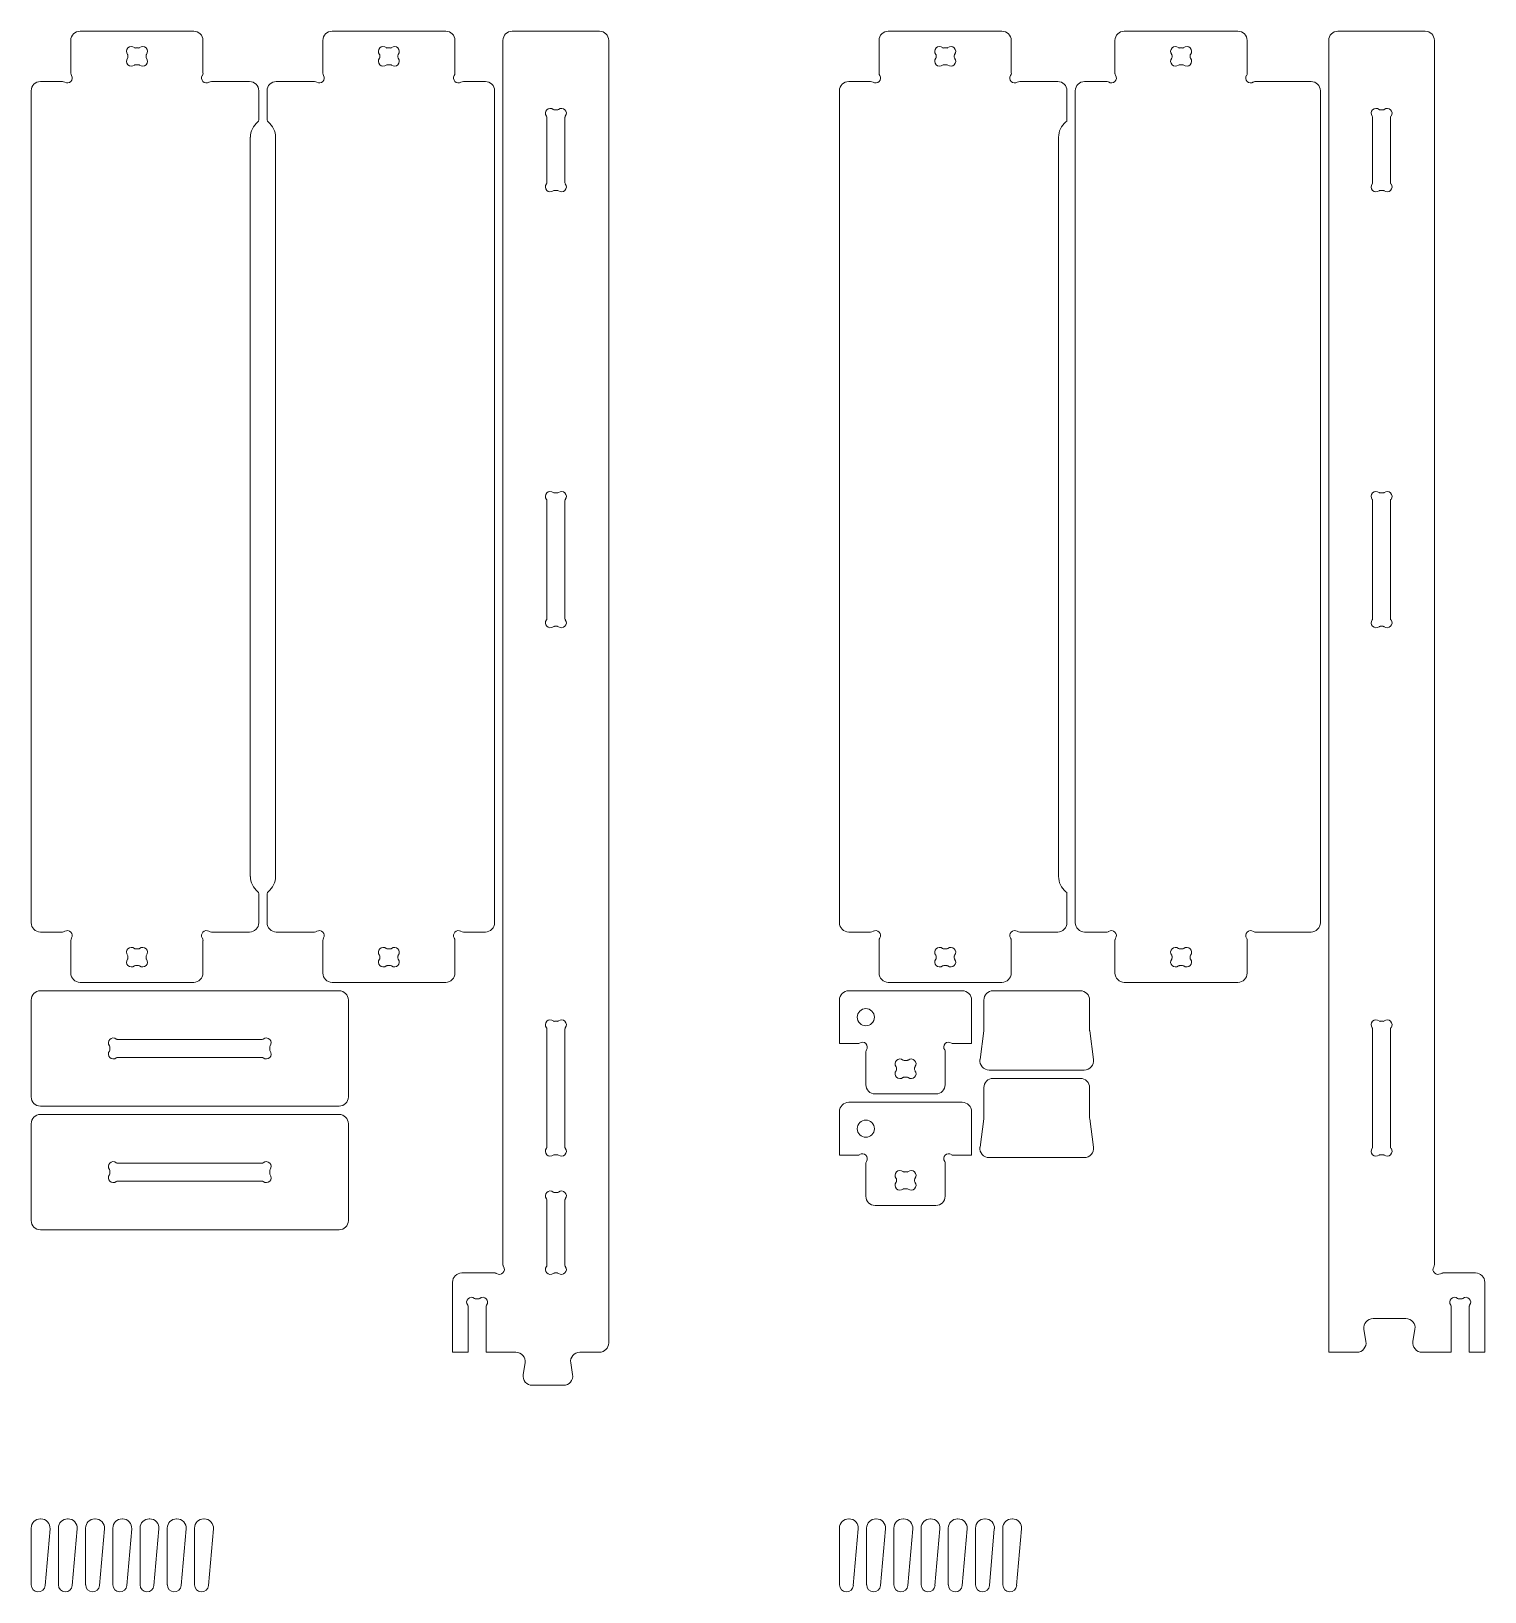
# Model space of a CAD drawing. Header units: millimetres. Extents: x 22 to 2423, y 21 to 1203.
# Drawn here: x 22 to 1122, y 21 to 1203 of the extents above; entities that cross this region are included whole.
import ezdxf

# ---------------------------------------------------------------- set-up
doc = ezdxf.new("R2010")
doc.units = ezdxf.units.MM

msp = doc.modelspace()

# ---------------------------------------------------------------- linework, layer by layer
at = {"color": 7, "linetype": 'Continuous', "lineweight": 15}
for p, q in [((51.7, 1195.6), (51.7, 1170.9)), ((144.7, 1202.6), (58.7, 1202.6)), ((151.7, 1170.9), (151.7, 1195.6)), ((242.4, 1170.9), (242.4, 1195.6)), ((249.4, 1202.6), (335.4, 1202.6)), ((342.4, 1195.6), (342.4, 1170.9)), ((378.7, 268.4), (378.7, 1195.6)), ((451.7, 1202.6), (385.7, 1202.6)), ((458.7, 209.6), (458.7, 1195.6)), ((663.3, 1195.6), (663.3, 1170.9)), ((756.3, 1202.6), (670.3, 1202.6)), ((763.3, 1170.9), (763.3, 1195.6)), ((841.8, 1170.3), (841.8, 1195.6)), ((848.8, 1202.6), (934.8, 1202.6)), ((941.8, 1195.6), (941.8, 1170.3)), ((1003.5, 202.6), (1003.5, 1195.6)), ((1010.5, 1202.6), (1076.5, 1202.6)), ((1083.5, 269), (1083.5, 1195.6)), ((94.9, 1184.2), (94.9, 1182.8)), ((102.9, 1189.9), (100.6, 1189.9)), ((108.6, 1182.8), (108.6, 1184.2)), ((285.5, 1182.8), (285.5, 1184.2)), ((291.2, 1189.9), (293.6, 1189.9)), ((299.2, 1184.2), (299.2, 1182.8)), ((706.5, 1184.2), (706.5, 1182.8)), ((714.5, 1189.9), (712.2, 1189.9)), ((720.2, 1182.8), (720.2, 1184.2)), ((885, 1182.8), (885, 1184.2)), ((890.7, 1189.9), (893, 1189.9)), ((898.7, 1184.2), (898.7, 1182.8)), ((100.6, 1177.2), (102.9, 1177.2)), ((293.6, 1177.2), (291.2, 1177.2)), ((712.2, 1177.2), (714.5, 1177.2)), ((893, 1177.2), (890.7, 1177.2)), ((45.3, 1164.5), (28.7, 1164.5)), ((186.9, 1164.5), (158.2, 1164.5)), ((207.2, 1164.5), (236, 1164.5)), ((348.8, 1164.5), (365.4, 1164.5)), ((656.9, 1164.5), (640.3, 1164.5)), ((798.5, 1164.5), (769.8, 1164.5)), ((818.8, 1164.5), (836, 1164.5)), ((947.7, 1164.5), (990.2, 1164.5)), ((21.7, 1157.5), (21.7, 527.7)), ((193.9, 1135.4), (193.9, 1157.5)), ((200.2, 1135.4), (200.2, 1157.5)), ((372.4, 527.7), (372.4, 1157.5)), ((633.3, 1157.5), (633.3, 527.7)), ((805.5, 1135.4), (805.5, 1157.5)), ((811.8, 1157.5), (811.8, 527.7)), ((997.2, 527.7), (997.2, 1157.5)), ((411.9, 1087.7), (411.9, 1137.4)), ((417.6, 1143.1), (419.9, 1143.1)), ((425.6, 1137.4), (425.6, 1087.7)), ((1036.7, 1137.4), (1036.7, 1087.7)), ((1044.7, 1143.1), (1042.4, 1143.1)), ((1050.4, 1087.7), (1050.4, 1137.4)), ((187.5, 562.8), (187.5, 1122.3)), ((206.6, 1122.3), (206.6, 562.8)), ((799.1, 562.8), (799.1, 1122.3)), ((419.9, 1082.1), (417.6, 1082.1)), ((1042.4, 1082.1), (1044.7, 1082.1)), ((417.6, 853.1), (419.9, 853.1)), ((1044.7, 853.1), (1042.4, 853.1)), ((411.9, 757.7), (411.9, 847.4)), ((425.6, 847.4), (425.6, 757.7)), ((1036.7, 847.4), (1036.7, 757.7)), ((1050.4, 757.7), (1050.4, 847.4)), ((419.9, 752.1), (417.6, 752.1)), ((1042.4, 752.1), (1044.7, 752.1)), ((193.9, 549.7), (193.9, 527.7)), ((200.2, 549.7), (200.2, 527.7)), ((805.5, 549.7), (805.5, 527.7)), ((45.3, 520.7), (28.7, 520.7)), ((186.9, 520.7), (158.2, 520.7)), ((207.2, 520.7), (236, 520.7)), ((348.8, 520.7), (365.4, 520.7)), ((656.9, 520.7), (640.3, 520.7)), ((798.5, 520.7), (769.8, 520.7)), ((818.8, 520.7), (836, 520.7)), ((947.7, 520.7), (990.2, 520.7)), ((51.7, 489.6), (51.7, 514.2)), ((100.6, 508), (102.9, 508)), ((151.7, 514.2), (151.7, 489.6)), ((242.4, 514.2), (242.4, 489.6)), ((293.6, 508), (291.2, 508)), ((342.4, 489.6), (342.4, 514.2)), ((663.3, 489.6), (663.3, 514.2)), ((712.2, 508), (714.5, 508)), ((763.3, 514.2), (763.3, 489.6)), ((841.8, 514.8), (841.8, 489.6)), ((893, 508), (890.7, 508)), ((941.8, 489.6), (941.8, 514.8)), ((94.9, 500.9), (94.9, 502.3)), ((108.6, 502.3), (108.6, 500.9)), ((285.5, 502.3), (285.5, 500.9)), ((299.2, 500.9), (299.2, 502.3)), ((706.5, 500.9), (706.5, 502.3)), ((720.2, 502.3), (720.2, 500.9)), ((885, 502.3), (885, 500.9)), ((898.7, 500.9), (898.7, 502.3)), ((102.9, 495.3), (100.6, 495.3)), ((291.2, 495.3), (293.6, 495.3)), ((714.5, 495.3), (712.2, 495.3)), ((890.7, 495.3), (893, 495.3)), ((254.7, 476.2), (28.7, 476.2)), ((144.7, 482.6), (58.7, 482.6)), ((249.4, 482.6), (335.4, 482.6)), ((726.3, 476.2), (640.3, 476.2)), ((756.3, 482.6), (670.3, 482.6)), ((815.6, 476.2), (749.6, 476.2)), ((848.8, 482.6), (934.8, 482.6)), ((21.7, 469.2), (21.7, 395.9)), ((261.7, 395.9), (261.7, 469.2)), ((633.3, 469.2), (633.3, 436.2)), ((733.3, 436.2), (733.3, 469.2)), ((742.6, 469.2), (742.6, 446.7)), ((822.6, 469.2), (822.6, 446.7)), ((417.6, 453.1), (419.9, 453.1)), ((1044.7, 453.1), (1042.4, 453.1)), ((196.6, 439.4), (86.9, 439.4)), ((411.9, 357.7), (411.9, 447.4)), ((425.6, 447.4), (425.6, 357.7)), ((742.6, 445.8), (739.7, 424.1)), ((822.7, 445.8), (825.6, 424.1)), ((1036.7, 447.4), (1036.7, 357.7)), ((1050.4, 357.7), (1050.4, 447.4)), ((81.2, 433.7), (81.2, 431.4)), ((86.9, 425.7), (196.6, 425.7)), ((202.2, 431.4), (202.2, 433.7)), ((633.3, 436.2), (647.5, 436.2)), ((653.3, 430.3), (653.3, 405.1)), ((713.3, 405.1), (713.3, 430.3)), ((719.2, 436.2), (733.3, 436.2)), ((676.5, 417.8), (676.5, 416.5)), ((684.5, 423.5), (682.2, 423.5)), ((690.2, 416.5), (690.2, 417.8)), ((746.6, 416.2), (818.6, 416.2)), ((682.2, 410.8), (684.5, 410.8)), ((742.6, 402.9), (742.6, 380.3)), ((815.6, 409.9), (749.6, 409.9)), ((822.6, 402.9), (822.6, 380.3)), ((726.3, 391.8), (640.3, 391.8)), ((660.3, 398.1), (706.3, 398.1)), ((28.7, 388.9), (254.7, 388.9)), ((254.7, 382.6), (28.7, 382.6)), ((633.3, 384.8), (633.3, 351.8)), ((733.3, 351.8), (733.3, 384.8)), ((742.6, 379.4), (739.7, 357.8)), ((822.7, 379.4), (825.6, 357.8)), ((21.7, 375.6), (21.7, 302.3)), ((261.7, 302.3), (261.7, 375.6)), ((196.6, 345.8), (86.9, 345.8)), ((419.9, 352.1), (417.6, 352.1)), ((633.3, 351.8), (647.5, 351.8)), ((653.3, 345.9), (653.3, 320.7)), ((713.3, 320.7), (713.3, 345.9)), ((719.2, 351.8), (733.3, 351.8)), ((746.6, 349.9), (818.6, 349.9)), ((1042.4, 352.1), (1044.7, 352.1)), ((81.2, 340.1), (81.2, 337.7)), ((86.9, 332.1), (196.6, 332.1)), ((202.2, 337.7), (202.2, 340.1)), ((676.5, 333.4), (676.5, 332)), ((684.5, 339.1), (682.2, 339.1)), ((690.2, 332), (690.2, 333.4)), ((417.6, 323.6), (419.9, 323.6)), ((682.2, 326.4), (684.5, 326.4)), ((411.9, 268.2), (411.9, 317.9)), ((425.6, 317.9), (425.6, 268.2)), ((660.3, 313.7), (706.3, 313.7)), ((28.7, 295.3), (254.7, 295.3)), ((372.9, 262.6), (347.6, 262.6)), ((419.9, 262.6), (417.6, 262.6)), ((1090, 262.6), (1114.6, 262.6)), ((340.6, 255.6), (340.6, 202.6)), ((1121.6, 255.6), (1121.6, 202.6)), ((352.3, 202.6), (352.3, 237.4)), ((358, 243.1), (360.4, 243.1)), ((366, 237.4), (366, 202.6)), ((1096.2, 237.4), (1096.2, 202.6)), ((1104.2, 243.1), (1101.9, 243.1)), ((1109.9, 202.6), (1109.9, 237.4)), ((1037.1, 228.1), (1061.9, 228.1)), ((1031.7, 210.7), (1030.2, 220)), ((1067.3, 210.7), (1068.8, 220)), ((352.3, 202.6), (340.6, 202.6)), ((388.5, 202.6), (366, 202.6)), ((451.7, 202.6), (436.9, 202.6)), ((1003.5, 202.6), (1024.8, 202.6)), ((1074.2, 202.6), (1096.2, 202.6)), ((1109.9, 202.6), (1121.6, 202.6)), ((395.4, 194.5), (394, 185.7)), ((430, 194.5), (431.4, 185.7)), ((424.5, 177.6), (400.9, 177.6)), ((29, 76.5), (28.7, 76.5)), ((49.6, 76.5), (49.3, 76.5)), ((70.2, 76.5), (69.9, 76.5)), ((90.8, 76.5), (90.5, 76.5)), ((111.4, 76.5), (111.1, 76.5)), ((132, 76.5), (131.7, 76.5)), ((152.6, 76.5), (152.3, 76.5)), ((640.6, 76.5), (640.3, 76.5)), ((661.2, 76.5), (660.9, 76.5)), ((681.8, 76.5), (681.5, 76.5)), ((702.4, 76.5), (702.1, 76.5)), ((723, 76.5), (722.7, 76.5)), ((743.6, 76.5), (743.3, 76.5)), ((764.2, 76.5), (763.9, 76.5)), ((21.7, 69.5), (21.7, 26.5)), ((32.2, 26.1), (36, 68.9)), ((42.3, 69.5), (42.3, 26.5)), ((52.8, 26.1), (56.6, 68.9)), ((62.9, 69.5), (62.9, 26.5)), ((73.4, 26.1), (77.2, 68.9)), ((83.5, 69.5), (83.5, 26.5)), ((94, 26.1), (97.8, 68.9)), ((104.1, 69.5), (104.1, 26.5)), ((114.6, 26.1), (118.4, 68.9)), ((124.7, 69.5), (124.7, 26.5)), ((135.2, 26.1), (139, 68.9)), ((145.3, 69.5), (145.3, 26.5)), ((155.8, 26.1), (159.6, 68.9)), ((633.3, 69.5), (633.3, 26.5)), ((643.8, 26.1), (647.6, 68.9)), ((653.9, 69.5), (653.9, 26.5)), ((664.4, 26.1), (668.2, 68.9)), ((674.5, 69.5), (674.5, 26.5)), ((685, 26.1), (688.8, 68.9)), ((695.1, 69.5), (695.1, 26.5)), ((705.6, 26.1), (709.4, 68.9)), ((715.7, 69.5), (715.7, 26.5)), ((726.2, 26.1), (729.9, 68.9)), ((736.3, 69.5), (736.3, 26.5)), ((746.8, 26.1), (750.5, 68.9)), ((756.9, 69.5), (756.9, 26.5)), ((767.4, 26.1), (771.1, 68.9))]:
    msp.add_line(p, q, dxfattribs=at)
for centre in [(653.3, 456.2), (653.3, 371.8)]:
    msp.add_circle(centre, 6.5, dxfattribs=at)
for centre, radius, start, end in [((58.7, 1195.6), 7, 90, 180), ((144.7, 1195.6), 7, 0, 90), ((249.4, 1195.6), 7, 90, 180), ((335.4, 1195.6), 7, 0, 90), ((385.7, 1195.6), 7, 90, 180), ((451.7, 1195.6), 7, 0, 90), ((670.3, 1195.6), 7, 90, 180), ((756.3, 1195.6), 7, 0, 90), ((848.8, 1195.6), 7, 90, 180), ((934.8, 1195.6), 7, 0, 90), ((1010.5, 1195.6), 7, 90, 180), ((1076.5, 1195.6), 7, 0, 90), ((97.5, 1187.3), 3.68, 51.4743, 218.5257), ((97.5, 1179.8), 3.68, 141.4743, 308.5257), ((93.6, 1184.2), 1.27, 0, 38.5257), ((93.6, 1182.8), 1.27, 321.4743, 0), ((100.6, 1191.1), 1.27, 231.4743, 270), ((102.9, 1191.1), 1.27, 270, 308.5257), ((106, 1187.3), 3.68, 321.4743, 128.5257), ((106, 1179.8), 3.68, 231.4743, 38.5257), ((109.9, 1184.2), 1.27, 141.4743, 180), ((109.9, 1182.8), 1.27, 180, 218.5257), ((288.1, 1187.3), 3.68, 51.4743, 218.5257), ((288.1, 1179.8), 3.68, 141.4743, 308.5257), ((284.3, 1184.2), 1.27, 0, 38.5257), ((284.3, 1182.8), 1.27, 321.4743, 0), ((291.2, 1191.1), 1.27, 231.4743, 270), ((293.6, 1191.1), 1.27, 270, 308.5257), ((296.6, 1187.3), 3.68, 321.4743, 128.5257), ((296.6, 1179.8), 3.68, 231.4743, 38.5257), ((300.5, 1184.2), 1.27, 141.4743, 180), ((300.5, 1182.8), 1.27, 180, 218.5257), ((709.1, 1187.3), 3.68, 51.4743, 218.5257), ((709.1, 1179.8), 3.67, 141.4743, 308.5257), ((705.2, 1184.2), 1.27, 0, 38.5257), ((705.2, 1182.8), 1.27, 321.4743, 0), ((712.2, 1191.1), 1.27, 231.4743, 270), ((714.5, 1191.1), 1.27, 270, 308.5257), ((717.6, 1187.3), 3.68, 321.4743, 128.5257), ((717.6, 1179.8), 3.67, 231.4743, 38.5257), ((721.5, 1184.2), 1.27, 141.4743, 180), ((721.5, 1182.8), 1.27, 180, 218.5257), ((887.6, 1187.3), 3.68, 51.4743, 218.5257), ((887.6, 1179.8), 3.68, 141.4743, 308.5257), ((883.7, 1184.2), 1.27, 0, 38.5257), ((883.7, 1182.8), 1.27, 321.4743, 0), ((890.7, 1191.1), 1.27, 231.4743, 270), ((893, 1191.1), 1.27, 270, 308.5257), ((896.1, 1187.3), 3.68, 321.4743, 128.5257), ((896.1, 1179.8), 3.67, 231.4743, 38.5257), ((900, 1184.2), 1.27, 141.4743, 180), ((900, 1182.8), 1.27, 180, 218.5257), ((55.4, 1170.9), 3.68, 180, 211.3997), ((100.6, 1175.9), 1.27, 90, 128.5257), ((102.9, 1175.9), 1.27, 51.4743, 90), ((148.1, 1170.9), 3.68, 328.6003, 0), ((246.1, 1170.9), 3.68, 180, 211.3997), ((291.2, 1175.9), 1.27, 90, 128.5257), ((293.6, 1175.9), 1.27, 51.4743, 90), ((338.7, 1170.9), 3.68, 328.6003, 0), ((667, 1170.9), 3.68, 180, 211.3997), ((712.2, 1175.9), 1.27, 90, 128.5257), ((714.5, 1175.9), 1.27, 51.4743, 90), ((759.7, 1170.9), 3.68, 328.6003, 0), ((843.7, 1170.3), 1.84, 180, 216.4151), ((890.7, 1175.9), 1.27, 90, 128.5257), ((893, 1175.9), 1.27, 51.4743, 90), ((940, 1170.3), 1.84, 323.5849, 0), ((28.7, 1157.5), 7, 90, 180), ((45.3, 1160.8), 3.67, 58.6003, 90), ((49.1, 1167.1), 3.68, 238.6003, 31.3997), ((154.3, 1167.1), 3.67, 148.6003, 301.3997), ((158.2, 1160.8), 3.67, 90, 121.3997), ((186.9, 1157.5), 7, 0, 90), ((207.2, 1157.5), 7, 90, 180), ((236, 1160.8), 3.67, 58.6003, 90), ((239.8, 1167.1), 3.68, 238.6003, 31.3997), ((345, 1167.1), 3.68, 148.6003, 301.3997), ((348.8, 1160.8), 3.67, 90, 121.3997), ((365.4, 1157.5), 7, 0, 90), ((640.3, 1157.5), 7, 90, 180), ((656.9, 1160.8), 3.67, 58.6003, 90), ((660.7, 1167.1), 3.67, 238.6003, 31.3997), ((765.9, 1167.1), 3.68, 148.6003, 301.3997), ((769.8, 1160.8), 3.67, 90, 121.3997), ((798.5, 1157.5), 7, 0, 90), ((818.8, 1157.5), 7, 90, 180), ((836, 1162.6), 1.84, 53.5849, 90), ((839.2, 1167.1), 3.68, 233.5849, 36.4151), ((944.4, 1167.1), 3.68, 143.5849, 306.4151), ((947.7, 1162.6), 1.84, 90, 126.4151), ((990.2, 1157.5), 7, 0, 90), ((192.1, 1135.4), 1.84, 308.2223, 0), ((202.1, 1135.4), 1.84, 180, 231.7777), ((414.5, 1140.5), 3.68, 51.4743, 218.5257), ((410.6, 1137.4), 1.27, 0, 38.5257), ((417.6, 1144.3), 1.27, 231.4743, 270), ((419.9, 1144.3), 1.27, 270, 308.5257), ((423, 1140.5), 3.68, 321.4743, 128.5257), ((426.9, 1137.4), 1.27, 141.4743, 180), ((803.6, 1135.4), 1.84, 308.2223, 0), ((1039.3, 1140.5), 3.68, 51.4743, 218.5257), ((1035.4, 1137.4), 1.27, 0, 38.5257), ((1042.4, 1144.3), 1.27, 231.4743, 270), ((1044.7, 1144.3), 1.27, 270, 308.5257), ((1047.8, 1140.5), 3.68, 321.4743, 128.5257), ((1051.6, 1137.4), 1.27, 141.4743, 180), ((202.4, 1122.3), 14.8, 128.2223, 180), ((191.8, 1122.3), 14.8, 0, 51.7777), ((813.9, 1122.3), 14.8, 128.2223, 180), ((414.5, 1084.7), 3.68, 141.4743, 308.5257), ((410.6, 1087.7), 1.27, 321.4743, 0), ((423, 1084.7), 3.68, 231.4743, 38.5257), ((426.9, 1087.7), 1.27, 180, 218.5257), ((1039.3, 1084.7), 3.68, 141.4743, 308.5257), ((1035.4, 1087.7), 1.27, 321.4743, 0), ((1047.8, 1084.7), 3.68, 231.4743, 38.5257), ((1051.6, 1087.7), 1.27, 180, 218.5257), ((417.6, 1080.8), 1.27, 90, 128.5257), ((419.9, 1080.8), 1.27, 51.4743, 90), ((1042.4, 1080.8), 1.27, 90, 128.5257), ((1044.7, 1080.8), 1.27, 51.4743, 90), ((414.5, 850.5), 3.68, 51.4743, 218.5257), ((417.6, 854.3), 1.27, 231.4743, 270), ((419.9, 854.3), 1.27, 270, 308.5257), ((423, 850.5), 3.68, 321.4743, 128.5257), ((1039.3, 850.5), 3.67, 51.4743, 218.5257), ((1042.4, 854.3), 1.27, 231.4743, 270), ((1044.7, 854.3), 1.27, 270, 308.5257), ((1047.8, 850.5), 3.67, 321.4743, 128.5257), ((410.6, 847.4), 1.27, 0, 38.5257), ((426.9, 847.4), 1.27, 141.4743, 180), ((1035.4, 847.4), 1.27, 0, 38.5257), ((1051.6, 847.4), 1.27, 141.4743, 180), ((414.5, 754.7), 3.68, 141.4743, 308.5257), ((410.6, 757.7), 1.27, 321.4743, 0), ((423, 754.7), 3.68, 231.4743, 38.5257), ((426.9, 757.7), 1.27, 180, 218.5257), ((1039.3, 754.7), 3.67, 141.4743, 308.5257), ((1035.4, 757.7), 1.27, 321.4743, 0), ((1047.8, 754.7), 3.67, 231.4743, 38.5257), ((1051.6, 757.7), 1.27, 180, 218.5257), ((417.6, 750.8), 1.27, 90, 128.5257), ((419.9, 750.8), 1.27, 51.4743, 90), ((1042.4, 750.8), 1.27, 90, 128.5257), ((1044.7, 750.8), 1.27, 51.4743, 90), ((202.4, 562.8), 14.8, 180, 231.7777), ((191.8, 562.8), 14.8, 308.2223, 0), ((813.9, 562.8), 14.8, 180, 231.7777), ((192.1, 549.7), 1.84, 0, 51.7777), ((202.1, 549.7), 1.84, 128.2223, 180), ((803.6, 549.7), 1.84, 0, 51.7777), ((28.7, 527.7), 7, 180, 270), ((45.3, 524.3), 3.68, 270, 301.3997), ((49.1, 518.1), 3.68, 328.6003, 121.3997), ((154.3, 518.1), 3.68, 58.6003, 211.3997), ((158.2, 524.3), 3.68, 238.6003, 270), ((186.9, 527.7), 7, 270, 0), ((207.2, 527.7), 7, 180, 270), ((236, 524.3), 3.68, 270, 301.3997), ((239.8, 518.1), 3.68, 328.6003, 121.3997), ((345, 518.1), 3.68, 58.6003, 211.3997), ((348.8, 524.3), 3.67, 238.6003, 270), ((365.4, 527.7), 7, 270, 0), ((640.3, 527.7), 7, 180, 270), ((656.9, 524.3), 3.67, 270, 301.3997), ((660.7, 518.1), 3.67, 328.6003, 121.3997), ((765.9, 518.1), 3.68, 58.6003, 211.3997), ((769.8, 524.3), 3.67, 238.6003, 270), ((798.5, 527.7), 7, 270, 0), ((818.8, 527.7), 7, 180, 270), ((836, 522.5), 1.84, 270, 306.4151), ((839.2, 518.1), 3.68, 323.5849, 126.4151), ((944.4, 518.1), 3.68, 53.5849, 216.4151), ((947.7, 522.5), 1.84, 233.5849, 270), ((990.2, 527.7), 7, 270, 0), ((55.4, 514.2), 3.67, 148.6003, 180), ((97.5, 505.4), 3.68, 51.4743, 218.5257), ((100.6, 509.2), 1.27, 231.4743, 270), ((102.9, 509.2), 1.27, 270, 308.5257), ((106, 505.4), 3.68, 321.4743, 128.5257), ((148.1, 514.2), 3.68, 0, 31.3997), ((246.1, 514.2), 3.68, 148.6003, 180), ((288.1, 505.4), 3.68, 51.4743, 218.5257), ((291.2, 509.2), 1.27, 231.4743, 270), ((293.6, 509.2), 1.27, 270, 308.5257), ((296.6, 505.4), 3.68, 321.4743, 128.5257), ((338.7, 514.2), 3.67, 0, 31.3997), ((667, 514.2), 3.68, 148.6003, 180), ((709.1, 505.4), 3.68, 51.4743, 218.5257), ((712.2, 509.2), 1.27, 231.4743, 270), ((714.5, 509.2), 1.27, 270, 308.5257), ((717.6, 505.4), 3.68, 321.4743, 128.5257), ((759.7, 514.2), 3.67, 0, 31.3997), ((843.7, 514.8), 1.84, 143.5849, 180), ((887.6, 505.4), 3.68, 51.4743, 218.5257), ((890.7, 509.2), 1.27, 231.4743, 270), ((893, 509.2), 1.27, 270, 308.5257), ((896.1, 505.4), 3.68, 321.4743, 128.5257), ((940, 514.8), 1.84, 0, 36.4151), ((97.5, 497.9), 3.68, 141.4743, 308.5257), ((93.6, 502.3), 1.27, 0, 38.5257), ((93.6, 500.9), 1.27, 321.4743, 0), ((106, 497.9), 3.68, 231.4743, 38.5257), ((109.9, 502.3), 1.27, 141.4743, 180), ((109.9, 500.9), 1.27, 180, 218.5257), ((288.1, 497.9), 3.67, 141.4743, 308.5257), ((284.3, 502.3), 1.27, 0, 38.5257), ((284.3, 500.9), 1.27, 321.4743, 0), ((296.6, 497.9), 3.67, 231.4743, 38.5257), ((300.5, 502.3), 1.27, 141.4743, 180), ((300.5, 500.9), 1.27, 180, 218.5257), ((709.1, 497.9), 3.67, 141.4743, 308.5257), ((705.2, 502.3), 1.27, 0, 38.5257), ((705.2, 500.9), 1.27, 321.4743, 0), ((717.6, 497.9), 3.68, 231.4743, 38.5257), ((721.5, 502.3), 1.27, 141.4743, 180), ((721.5, 500.9), 1.27, 180, 218.5257), ((887.6, 497.9), 3.68, 141.4743, 308.5257), ((883.7, 502.3), 1.27, 0, 38.5257), ((883.7, 500.9), 1.27, 321.4743, 0), ((896.1, 497.9), 3.67, 231.4743, 38.5257), ((900, 502.3), 1.27, 141.4743, 180), ((900, 500.9), 1.27, 180, 218.5257), ((58.7, 489.6), 7, 180, 270), ((100.6, 494), 1.27, 90, 128.5257), ((102.9, 494), 1.27, 51.4743, 90), ((144.7, 489.6), 7, 270, 0), ((249.4, 489.6), 7, 180, 270), ((291.2, 494), 1.27, 90, 128.5257), ((293.6, 494), 1.27, 51.4743, 90), ((335.4, 489.6), 7, 270, 0), ((670.3, 489.6), 7, 180, 270), ((712.2, 494), 1.27, 90, 128.5257), ((714.5, 494), 1.27, 51.4743, 90), ((756.3, 489.6), 7, 270, 0), ((848.8, 489.6), 7, 180, 270), ((890.7, 494), 1.27, 90, 128.5257), ((893, 494), 1.27, 51.4743, 90), ((934.8, 489.6), 7, 270, 0), ((28.7, 469.2), 7, 90, 180), ((254.7, 469.2), 7, 0, 90), ((640.3, 469.2), 7, 90, 180), ((726.3, 469.2), 7, 0, 90), ((749.6, 469.2), 7, 90, 180), ((815.6, 469.2), 7, 0, 90), ((414.5, 450.5), 3.68, 51.4743, 218.5257), ((417.6, 454.3), 1.27, 231.4743, 270), ((419.9, 454.3), 1.27, 270, 308.5257), ((423, 450.5), 3.68, 321.4743, 128.5257), ((1039.3, 450.5), 3.68, 51.4743, 218.5257), ((1042.4, 454.3), 1.27, 231.4743, 270), ((1044.7, 454.3), 1.27, 270, 308.5257), ((1047.8, 450.5), 3.68, 321.4743, 128.5257), ((83.8, 436.8), 3.68, 51.4743, 218.5257), ((86.9, 440.7), 1.27, 231.4743, 270), ((196.6, 440.7), 1.27, 270, 308.5257), ((199.6, 436.8), 3.68, 321.4743, 128.5257), ((410.6, 447.4), 1.27, 0, 38.5257), ((426.9, 447.4), 1.27, 141.4743, 180), ((650.7, 433.6), 3.68, 323.5849, 126.4151), ((715.9, 433.6), 3.68, 53.5849, 216.4151), ((735.6, 446.7), 7, 352.4054, 0), ((829.6, 446.7), 7, 180, 187.5946), ((1035.4, 447.4), 1.27, 0, 38.5257), ((1051.6, 447.4), 1.27, 141.4743, 180), ((83.8, 428.3), 3.68, 141.4743, 308.5257), ((80, 433.7), 1.27, 0, 38.5257), ((80, 431.4), 1.27, 321.4743, 0), ((86.9, 424.4), 1.27, 90, 128.5257), ((196.6, 424.4), 1.27, 51.4743, 90), ((199.6, 428.3), 3.68, 231.4743, 38.5257), ((203.5, 433.7), 1.27, 141.4743, 180), ((203.5, 431.4), 1.27, 180, 218.5257), ((647.5, 438.1), 1.84, 270, 306.4151), ((655.2, 430.3), 1.84, 143.5849, 180), ((711.5, 430.3), 1.84, 0, 36.4151), ((719.2, 438.1), 1.84, 233.5849, 270), ((679.1, 420.9), 3.68, 51.4743, 218.5257), ((679.1, 413.4), 3.67, 141.4743, 308.5257), ((675.2, 417.8), 1.27, 0, 38.5257), ((675.2, 416.5), 1.27, 321.4743, 0), ((682.2, 424.8), 1.27, 231.4743, 270), ((684.5, 424.8), 1.27, 270, 308.5257), ((687.6, 420.9), 3.68, 321.4743, 128.5257), ((687.6, 413.4), 3.67, 231.4743, 38.5257), ((691.5, 417.8), 1.27, 141.4743, 180), ((691.5, 416.5), 1.27, 180, 218.5257), ((746.6, 423.2), 7, 172.4054, 270), ((818.6, 423.2), 7, 270, 7.5946), ((660.3, 405.1), 7, 180, 270), ((682.2, 409.5), 1.27, 90, 128.5257), ((684.5, 409.5), 1.27, 51.4743, 90), ((706.3, 405.1), 7, 270, 0), ((749.6, 402.9), 7, 90, 180), ((815.6, 402.9), 7, 0, 90), ((28.7, 395.9), 7, 180, 270), ((254.7, 395.9), 7, 270, 0), ((640.3, 384.8), 7, 90, 180), ((726.3, 384.8), 7, 0, 90), ((28.7, 375.6), 7, 90, 180), ((254.7, 375.6), 7, 0, 90), ((735.6, 380.3), 7, 352.4054, 0), ((829.6, 380.3), 7, 180, 187.5946), ((414.5, 354.7), 3.68, 141.4743, 308.5257), ((410.6, 357.7), 1.27, 321.4743, 0), ((423, 354.7), 3.68, 231.4743, 38.5257), ((426.9, 357.7), 1.27, 180, 218.5257), ((746.6, 356.9), 7, 172.4054, 270), ((818.6, 356.9), 7, 270, 7.5946), ((1039.3, 354.7), 3.68, 141.4743, 308.5257), ((1035.4, 357.7), 1.27, 321.4743, 0), ((1047.8, 354.7), 3.68, 231.4743, 38.5257), ((1051.6, 357.7), 1.27, 180, 218.5257), ((83.8, 343.2), 3.68, 51.4743, 218.5257), ((86.9, 347), 1.27, 231.4743, 270), ((196.6, 347), 1.27, 270, 308.5257), ((199.6, 343.2), 3.68, 321.4743, 128.5257), ((417.6, 350.8), 1.27, 90, 128.5257), ((419.9, 350.8), 1.27, 51.4743, 90), ((647.5, 353.6), 1.84, 270, 306.4151), ((650.7, 349.2), 3.68, 323.5849, 126.4151), ((655.2, 345.9), 1.84, 143.5849, 180), ((715.9, 349.2), 3.68, 53.5849, 216.4151), ((711.5, 345.9), 1.84, 0, 36.4151), ((719.2, 353.6), 1.84, 233.5849, 270), ((1042.4, 350.8), 1.27, 90, 128.5257), ((1044.7, 350.8), 1.27, 51.4743, 90), ((83.8, 334.7), 3.68, 141.4743, 308.5257), ((80, 340.1), 1.27, 0, 38.5257), ((80, 337.7), 1.27, 321.4743, 0), ((86.9, 330.8), 1.27, 90, 128.5257), ((196.6, 330.8), 1.27, 51.4743, 90), ((199.6, 334.7), 3.68, 231.4743, 38.5257), ((203.5, 340.1), 1.27, 141.4743, 180), ((203.5, 337.7), 1.27, 180, 218.5257), ((679.1, 336.5), 3.67, 51.4743, 218.5257), ((679.1, 329), 3.68, 141.4743, 308.5257), ((675.2, 333.4), 1.27, 0, 38.5257), ((675.2, 332), 1.27, 321.4743, 0), ((682.2, 340.3), 1.27, 231.4743, 270), ((684.5, 340.3), 1.27, 270, 308.5257), ((687.6, 336.5), 3.67, 321.4743, 128.5257), ((687.6, 329), 3.68, 231.4743, 38.5257), ((691.5, 333.4), 1.27, 141.4743, 180), ((691.5, 332), 1.27, 180, 218.5257), ((414.5, 321), 3.68, 51.4743, 218.5257), ((417.6, 324.8), 1.27, 231.4743, 270), ((419.9, 324.8), 1.27, 270, 308.5257), ((423, 321), 3.68, 321.4743, 128.5257), ((660.3, 320.7), 7, 180, 270), ((682.2, 325.1), 1.27, 90, 128.5257), ((684.5, 325.1), 1.27, 51.4743, 90), ((706.3, 320.7), 7, 270, 0), ((410.6, 317.9), 1.27, 0, 38.5257), ((426.9, 317.9), 1.27, 141.4743, 180), ((28.7, 302.3), 7, 180, 270), ((254.7, 302.3), 7, 270, 0), ((347.6, 255.6), 7, 90, 180), ((372.9, 260.7), 1.84, 53.5849, 90), ((376.1, 265.2), 3.68, 233.5849, 36.4151), ((380.6, 268.4), 1.84, 180, 216.4151), ((414.5, 265.2), 3.68, 141.4743, 308.5257), ((410.6, 268.2), 1.27, 321.4743, 0), ((417.6, 261.3), 1.27, 90, 128.5257), ((419.9, 261.3), 1.27, 51.4743, 90), ((423, 265.2), 3.68, 231.4743, 38.5257), ((426.9, 268.2), 1.27, 180, 218.5257), ((1086.1, 265.2), 3.68, 148.6003, 301.3997), ((1079.9, 269), 3.67, 328.6003, 0), ((1090, 258.9), 3.67, 90, 121.3997), ((1114.6, 255.6), 7, 0, 90), ((354.9, 240.5), 3.68, 51.4743, 218.5257), ((351.1, 237.4), 1.27, 0, 38.5257), ((358, 244.3), 1.27, 231.4743, 270), ((360.4, 244.3), 1.27, 270, 308.5257), ((363.4, 240.5), 3.68, 321.4743, 128.5257), ((367.3, 237.4), 1.27, 141.4743, 180), ((1098.8, 240.5), 3.68, 51.4743, 218.5257), ((1095, 237.4), 1.27, 0, 38.5257), ((1101.9, 244.3), 1.27, 231.4743, 270), ((1104.2, 244.3), 1.27, 270, 308.5257), ((1107.3, 240.5), 3.68, 321.4743, 128.5257), ((1111.2, 237.4), 1.27, 141.4743, 180), ((1037.1, 221.1), 7, 90, 189.0903), ((1061.9, 221.1), 7, 350.9097, 90), ((388.5, 195.6), 7, 350.9097, 90), ((436.9, 195.6), 7, 90, 189.0903), ((451.7, 209.6), 7, 270, 0), ((1024.8, 209.6), 7, 270, 9.0903), ((1074.2, 209.6), 7, 170.9097, 270), ((400.9, 184.6), 7, 170.9097, 270), ((424.5, 184.6), 7, 270, 9.0903), ((28.7, 69.5), 7, 90, 180), ((29, 69.5), 7, 355, 90), ((49.3, 69.5), 7, 90, 180), ((49.6, 69.5), 7, 355, 90), ((69.9, 69.5), 7, 90, 180), ((70.2, 69.5), 7, 355, 90), ((90.5, 69.5), 7, 90, 180), ((90.8, 69.5), 7, 355, 90), ((111.1, 69.5), 7, 90, 180), ((111.4, 69.5), 7, 355, 90), ((131.7, 69.5), 7, 90, 180), ((132, 69.5), 7, 355, 90), ((152.3, 69.5), 7, 90, 180), ((152.6, 69.5), 7, 355, 90), ((640.3, 69.5), 7, 90, 180), ((640.6, 69.5), 7, 355, 90), ((660.9, 69.5), 7, 90, 180), ((661.2, 69.5), 7, 355, 90), ((681.5, 69.5), 7, 90, 180), ((681.8, 69.5), 7, 355, 90), ((702.1, 69.5), 7, 90, 180), ((702.4, 69.5), 7, 355, 90), ((722.7, 69.5), 7, 90, 180), ((723, 69.5), 7, 355, 90), ((743.3, 69.5), 7, 90, 180), ((743.6, 69.5), 7, 355, 90), ((763.9, 69.5), 7, 90, 180), ((764.2, 69.5), 7, 355, 90), ((27, 26.5), 5.25, 180, 355), ((47.6, 26.5), 5.25, 180, 355), ((68.2, 26.5), 5.25, 180, 355), ((88.8, 26.5), 5.25, 180, 355), ((109.4, 26.5), 5.25, 180, 355), ((130, 26.5), 5.25, 180, 355), ((150.6, 26.5), 5.25, 180, 355), ((638.6, 26.5), 5.25, 180, 355), ((659.2, 26.5), 5.25, 180, 355), ((679.8, 26.5), 5.25, 180, 355), ((700.4, 26.5), 5.25, 180, 355), ((721, 26.5), 5.25, 180, 355), ((741.6, 26.5), 5.25, 180, 355), ((762.2, 26.5), 5.25, 180, 355)]:
    msp.add_arc(centre, radius, start, end, dxfattribs=at)

doc.saveas('drawing.dxf')
